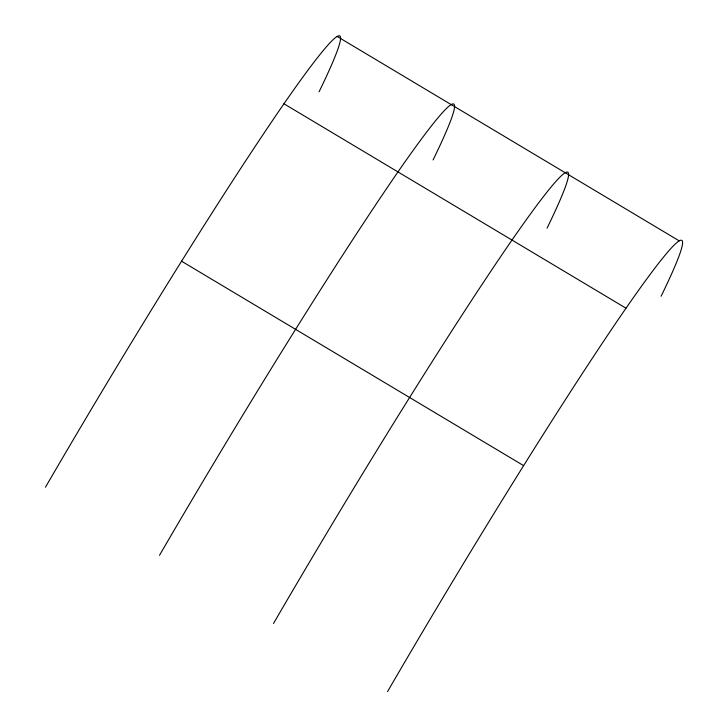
<?xml version="1.0" encoding="UTF-8"?>
<svg xmlns="http://www.w3.org/2000/svg" width="728" height="728" viewBox="0 0 728 728"><rect width="100%" height="100%" fill="white"/><g stroke="black" fill="none" stroke-linecap="round" stroke-linejoin="round"><path stroke-width="1.09" d="M337.073 36.4L679.124 240.813M45.473 487.187A432.996 21.74 -59.1 0 1 283.947 103.776L625.998 308.199A432.996 21.74 -59.1 0 1 661.106 296.232M181.527 261.188L523.578 465.611M283.947 103.776A432.996 21.74 -59.1 0 1 319.055 91.819M387.533 691.6A432.996 21.74 -59.1 0 1 625.998 308.199M273.51 623.459A432.996 21.74 -59.1 0 1 511.984 240.058A432.996 21.74 -59.1 0 1 547.092 228.101M159.496 555.318A432.996 21.74 -59.1 0 1 397.961 171.917A432.996 21.74 -59.1 0 1 433.069 159.96"/></g></svg>
